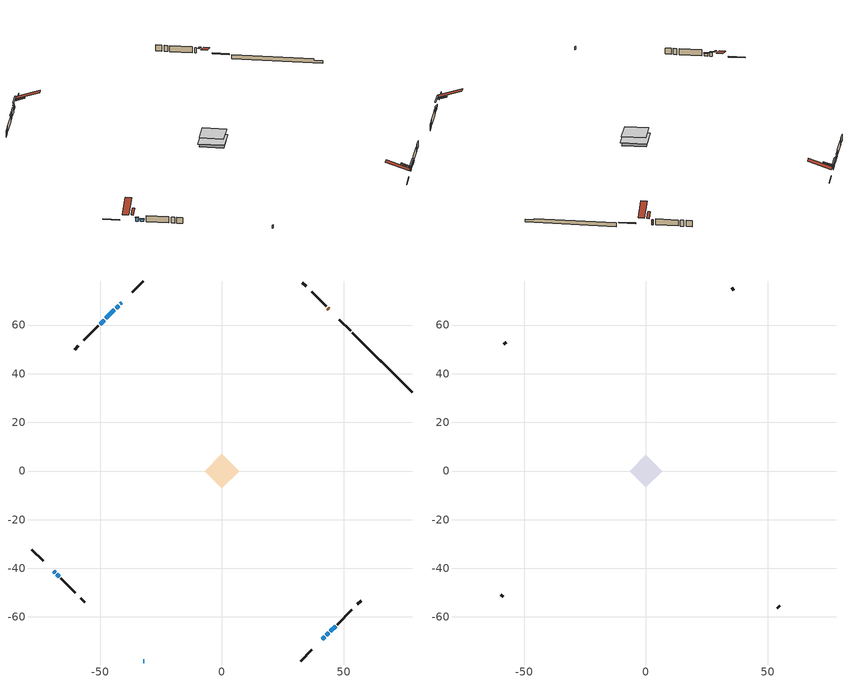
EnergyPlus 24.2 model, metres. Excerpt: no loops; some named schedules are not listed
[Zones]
conditioned space
 floor outside (Floor1 construction): -2.67,0 0,2.67 2.67,0 0,-2.67 z0.64
 floor outside (Floor2 construction): -1.73,0 0,1.73 1.73,0 0,-1.73 z0.64
 floor adiabatic (AdiabaticFloorConstruction): -7.12,0 0,7.12 7.12,0 0,-7.12 z0.64
 floor foundation (Slab1 construction): -6.14,0.54 -0.54,6.14 6.14,-0.54 0.54,-6.14 z-0.98
 wall outside (RimJoist1 construction): 32.36,-78.13 36.97,-73.52 / -78.13,-32.36 -73.52,-36.97 / -32.36,78.13 -36.97,73.52 / 52.9,57.59 48.3,62.2 z0.64:0.94
 wall outside (AdiabaticWallConstruction 1): 43.96,66.53 43.5,66.99 z0.64:2.67
 wall outside (AdiabaticWallConstruction): -32.36,-78.13 -31.9,-78.13 z0.64:1.86; -69.19,-41.3 -68.61,-41.88 z0.64:2.09; -67.96,-42.54 -67.02,-43.47 z0.64:1.56; -41.3,69.19 -41.81,68.68 z0.64:1.46; 41.3,-69.19 42.31,-68.18 / 44.55,-65.94 46.71,-63.78 z0.64:1.45; -42.46,68.03 -43.58,66.91 z0.64:2.67; -44.23,66.26 -47.76,62.74 z0.64:2.14; -48.41,62.08 -50.14,60.35 z0.64:2.75; 42.96,-67.53 43.9,-66.59 z0.64:1.66
 wall outside (Wall1 construction): 47.36,-63.13 53.38,-57.11 / -66.37,-44.13 -60.35,-50.15 / -50.79,59.7 -56.81,53.68 / 42.84,67.65 36.82,73.67 z0.64:3.08
 wall outside (Wall3 construction): 55.65,-54.84 57.19,-53.3 / -58.08,-52.42 -56.54,-53.95 / -59.08,51.41 -60.62,49.87 / 34.56,75.94 33.02,77.47 z0.64:3.08
 wall foundation (FoundationWall1 construction): 53.56,56.93,-0.98 53.56,56.93,0.64 75.67,34.82,0.64 75.67,34.82,0.14 78.13,32.36,0.14 78.13,32.36,-0.98
 window (WindowConstruction 7): -32.36,-78.13 -31.91,-78.13 z0.64:1.86
 window (WindowConstruction 5): -69.19,-41.3 -68.61,-41.88 z0.64:2.09
 window (WindowConstruction 6): -67.96,-42.54 -67.02,-43.47 z0.64:1.55
 window (WindowConstruction 8): -41.3,69.19 -41.81,68.69 z0.64:1.45
 window (WindowConstruction 9): 41.3,-69.19 42.31,-68.18 z0.64:1.45
 window (WindowConstruction): -42.46,68.03 -43.58,66.91 z0.64:2.67
 window (WindowConstruction 1): -44.23,66.26 -47.76,62.74 z0.64:2.14
 window (WindowConstruction 2): -48.41,62.08 -50.14,60.35 z0.64:2.75
 window (WindowConstruction 3): 42.96,-67.53 43.9,-66.59 z0.64:1.66
 window (WindowConstruction 4): 44.56,-65.94 46.71,-63.78 z0.64:1.45
 door (Door): 43.96,66.53 43.5,66.99 z0.64:2.67
 ceiling adiabatic (AdiabaticFloorConstruction): 0,-7.12 7.12,0 0,7.12 -7.12,0 z0.64
 roof outside (Roof2 construction): 40.65,-69.84,3.08 38.11,-67.31,4.27 37.44,-67.98,4.27 39.98,-70.51,3.08; -69.84,-40.65,3.08 -67.31,-38.11,4.27 -67.98,-37.44,4.27 -70.51,-39.98,3.08; -40.65,69.84,3.08 -38.11,67.31,4.27 -37.44,67.98,4.27 -39.98,70.51,3.08; 44.62,65.87,3.08 42.08,63.34,4.27 42.75,62.67,4.27 45.29,65.2,3.08
attic - vented
 floor to conditioned space (Floor3 construction Reversed): -6.6,0 0,6.6 6.6,0 0,-6.6 z3.08
 wall outside (Wall2 construction): 54.04,-56.45 55,-55.49 / -59.69,-50.8 -58.73,-51.76 / -57.47,53.02 -58.43,52.07 / 36.17,74.32 35.21,75.28 z0.64:3.08
 roof outside (Roof1 construction): 39.32,-71.17,3.08 32.89,-64.74,6.11 31.2,-66.43,6.11 37.63,-72.86,3.08; -71.17,-39.32,3.08 -64.74,-32.89,6.11 -66.43,-31.2,6.11 -72.86,-37.63,3.08; -39.32,71.17,3.08 -32.89,64.74,6.11 -31.2,66.43,6.11 -37.63,72.86,3.08; 45.94,64.55,3.08 39.51,58.12,6.11 41.21,56.42,6.11 47.64,62.85,3.08
shading: -68.47,-42.02 -69.33,-41.16 -69.62,-41.45 -68.76,-42.31 z2.29; -66.88,-43.61 -68.1,-42.39 -68.39,-42.68 -67.17,-43.9 z1.76; -43.67,66.82 -39.44,71.05 -39.73,71.35 -43.96,67.11 z4.09; 44.17,-66.32 39.44,-71.05 39.73,-71.35 44.47,-66.61 z4.09; -43.72,66.77 -42.32,68.17 -42.61,68.46 -44.01,67.06 z2.87; -47.9,62.59 -44.09,66.4 -44.38,66.69 -48.19,62.88 z2.34; -50.28,60.21 -48.27,62.22 -48.56,62.51 -50.57,60.5 z2.95; 44.04,-66.45 42.82,-67.67 43.11,-67.96 44.33,-66.74 z1.86; 46.85,-63.64 44.41,-66.08 44.7,-66.37 47.14,-63.93 z1.66
[Building]
Building 1: Terrain=Suburbs
[Site:Location]
Saint John AP_NB: Latitude {deg}=45.32; Longitude {deg}=-65.89; Time Zone {hr}=-4; Elevation {m}=109; Keep Site Location Information=Yes
[Site:GroundTemperature:Shallow]
1.82357, -0.0370019, -0.186003, 0.696932, 4.24142, 7.7694, 10.828, 12.7655, 12.9301, 11.3543, 8.37368, 4.95392
[Site:WaterMainsTemperature]
Calculation Method=Schedule; Temperature Schedule=mains temperature schedule
[Material] Roughness=Rough; Thermal Absorptance=0.9
Name | Thickness {m} | Conductivity {W/m-K} | Density {kg/m3} | Specific Heat {J/kg-K} | Solar Absorptance | Visible Absorptance
asphalt or fiberglass shingles | 0.00635 | 0.162714 | 1121.4 | 1465.45 | 0.4 | 0.4
ceiling loosefill ins | 0.169333 | 0.0480833 | 16.02 | 1046.75 | 0.7 | 0.7
ceiling stud and cavity | 0.1397 | 0.140668 | 65.682 | 1177.47 | 0.7 | 0.7
concrete 4.0 in. | 0.1016 | 1.803125 | 2242.8 | 837.4 | 0.7 | 0.7
concrete 8.0 in. | 0.2032 | 1.803125 | 2242.8 | 837.4 | 0.7 | 0.7
door material | 0.04445 | 0.053851 | 512.64 | 1214.23 | 0.7 | 0.7
floor covering | 0.0127 | 9.015625 | 54.468 | 1339.84 | 0.6 | 0.6
floor covering 1 | 0.0127 | 0.0433444 | 54.468 | 1339.84 | 0.6 | 0.6
floor rigid ins; wall rigid ins 1 | 0.512978 | 0.029427 | 32.04 | 1214.23 | 0.7 | 0.7
floor stud and cavity | 0.0889 | 0.256934 | 50.32683 | 1063.81 | 0.7 | 0.7
floor stud and cavity 1 | 0.0889 | 0.260917 | 50.32683 | 1063.81 | 0.7 | 0.7
floor stud and cavity 2 | 0.1397 | 1.75129 | 37.0049 | 1207.88 | 0.7 | 0.7
furniture material conditioned space 1 | 0.1524 | 0.115458 | 640.8 | 1214.23 | 0.6 | 0.6
gypsum board | 0.0127 | 0.160291 | 801 | 837.4 | 0.6 | 0.6
gypsum board 1 | 0.00254 | 0.160291 | 801 | 837.4 | 0.6 | 0.6
gypsum board 2 | 0.0127 | 0.160291 | 801 | 837.4 | 0.7 | 0.7
osb sheathing 0.5 in. | 0.0127 | 0.115458 | 512.64 | 1214.23 | 0.7 | 0.7
osb sheathing 0.75 in. | 0.01905 | 0.115458 | 512.64 | 1214.23 | 0.7 | 0.7
rim joist stud and cavity | 0.0508 | 0.337605 | 50.32683 | 1063.81 | 0.6 | 0.6
roof rigid ins; wall rigid ins | 0.051816 | 0.029427 | 32.04 | 1214.23 | 0.7 | 0.7
roof stud and cavity | 0.2032 | 0.186797 | 78.34581 | 1123.46 | 0.7 | 0.7
wall stud and cavity | 0.1397 | 0.215597 | 139.0536 | 1170.24 | 0.7 | 0.7
wall stud and cavity 1 | 0.0889 | 6.1454 | 50.32683 | 1063.81 | 0.6 | 0.6
wall stud and cavity 2 | 0.0889 | 0.49837 | 6.31874 | 1174.65 | 0.7 | 0.7
wall stud and cavity 3 | 0.0889 | 0.380278 | 52.3479 | 1209.89 | 0.7 | 0.7
wall stud and cavity 4 | 0.0889 | 0.391764 | 83.0341 | 1211.67 | 0.7 | 0.7
wood siding | 0.0254 | 0.102417 | 544.68 | 1172.36 | 0.4 | 0.4
wood siding 1 | 0.00254 | 0.102417 | 544.68 | 1172.36 | 0.4 | 0.4
wood siding 2; wood siding 3; wood siding 4 | 0.0254 | 0.102417 | 544.68 | 1172.36 | 0.7 | 0.7
[WindowMaterial:SimpleGlazingSystem]
Name | U-Factor {W/m2-K} | Solar Heat Gain Coefficient
WindowMaterial | 2.21499 | 0.59
WindowMaterial 1 | 2.1883 | 0.59
WindowMaterial 2 | 2.95313 | 0.62
WindowMaterial 3 | 2.37227 | 0.52
WindowMaterial 4 | 2.48242 | 0.48
WindowMaterial 5 | 2.39441 | 0.51
WindowMaterial 6 | 2.39101 | 0.51
WindowMaterial 7 | 2.31322 | 0.57
WindowMaterial 8 | 3.04511 | 0.46
[Construction]
AdiabaticFloorConstruction: floor stud and cavity 2, floor rigid ins, osb sheathing 0.75 in., floor covering 1
AdiabaticWallConstruction: wood siding 3, wall rigid ins 1, wall stud and cavity 3, gypsum board
AdiabaticWallConstruction 1: wood siding 4, wall rigid ins 1, wall stud and cavity 3, gypsum board
Door: door material
Floor1 construction: floor stud and cavity, floor covering
Floor2 construction: floor stud and cavity 1, floor covering
Floor3 construction Reversed: gypsum board, ceiling stud and cavity, ceiling loosefill ins
FoundationWall1 construction: concrete 8.0 in., gypsum board 2
furniture construction conditioned space 1: furniture material conditioned space 1
PartitionWallConstruction: gypsum board, wall stud and cavity 4, gypsum board
RimJoist1 construction: wood siding 2, rim joist stud and cavity
Roof1 construction: asphalt or fiberglass shingles
Roof2 construction: asphalt or fiberglass shingles, roof rigid ins, osb sheathing 0.75 in., roof stud and cavity, gypsum board
Slab1 construction: concrete 4.0 in.
Wall1 construction: wood siding, wall rigid ins, osb sheathing 0.5 in., wall stud and cavity, gypsum board
Wall2 construction: wood siding 1, wall stud and cavity 1
Wall3 construction: wood siding 1, wall stud and cavity 2, gypsum board 1
WindowConstruction: WindowMaterial
WindowConstruction 1: WindowMaterial 1
WindowConstruction 2: WindowMaterial 2
WindowConstruction 3: WindowMaterial 3
WindowConstruction 4: WindowMaterial 4
WindowConstruction 5: WindowMaterial 5
WindowConstruction 6: WindowMaterial 6
WindowConstruction 7: WindowMaterial 7
WindowConstruction 8; WindowConstruction 9: WindowMaterial 8
[Zone] Multiplier=1; Part of Total Floor Area=Yes
Name | Volume {m3}
attic - vented | 42.9017
conditioned space | 385.6
[Space]
Name | Zone | Volume {m3}
attic - vented 1 | attic - vented | 42.9017
conditioned space 1 | conditioned space | 385.6
[ZoneInfiltration:EffectiveLeakageArea]
infil attic - vented 1: Zone or Space=attic - vented 1; Schedule=Always On Discrete; Effective Air Leakage Area {cm2}=3076.94; Stack Coefficient=0.000380362; Wind Coefficient=1.31771e-05
[ZoneMixing]
whole house fan mix: Zone or Space=attic - vented; Schedule=Always On Continuous; Design Flow Rate Calculation Method=Flow/Zone; Design Flow Rate {m3/s}=0; Source Zone or Space=conditioned space
[SurfaceProperty:ExposedFoundationPerimeter]
Slab1: Exposed Perimeter Calculation Method=TotalExposedPerimeter; Total Exposed Perimeter {m}=34.747
[InternalMass] Zone or ZoneList=conditioned space; Space or SpaceList=conditioned space 1
Name | Construction | Surface Area {m2}
furniture mass conditioned space 1 | furniture construction conditioned space 1 | 78.6682
partition wall mass | PartitionWallConstruction | 196.671
[Lights]
interior lighting: Zone or ZoneList or Space or SpaceList=conditioned space 1; Schedule=interior lighting schedule; Design Level Calculation Method=LightingLevel; Lighting Level {W}=343.2; Return Air Fraction=0; Fraction Radiant=0.6; Fraction Visible=0.2; Fraction Replaceable=1
[People]
occupants: Zone or ZoneList or Space or SpaceList=conditioned space 1; Number of People Schedule=occupants schedule; Number of People Calculation Method=People; Number of People=3; Fraction Radiant=0.314171; Sensible Heat Fraction=0.56303; Activity Level Schedule=occupants activity schedule; Carbon Dioxide Generation Rate {m3/s-W}=0; Enable ASHRAE 55 Comfort Warnings=No; Mean Radiant Temperature Calculation Type=EnclosureAveraged
[ElectricEquipment] Zone or ZoneList or Space or SpaceList=conditioned space 1; Design Level Calculation Method=EquipmentLevel
Name | Schedule | Design Level {W} | Fraction Latent | Fraction Radiant | Fraction Lost
clothes dryer | clothes dryer schedule | 140.772 | 0.015 | 0.081 | 0.85
clothes washer | clothes washer schedule | 32.1985 | 0.03 | 0.162 | 0.7
cooking range | cooking range schedule | 215.147 | 0.08 | 0.432 | 0.2
dishwasher | dishwasher schedule | 66.8632 | 0.3 | 0.18 | 0.4
fridge | fridge schedule | 72.9452 | 0 | 0.6 | 0
mech vent bath fan 0 | mech vent bath fan 0 schedule | 50.2 | 0 | 0 | 1
mech vent house fan | mech vent house fan schedule | 0 | 0 | 0 | 1
mech vent house fan cfis | mech vent house fan cfis schedule | 0 | 0 | 0 | 0
mech vent range fan 0 | mech vent range fan 0 schedule | 57 | 0 | 0 | 1
misc plug loads | misc plug loads schedule | 494.7 | 0.045 | 0.513 | 0.1
whole house fan | Always On Discrete | 0 | 0 | 0 | 1
[OtherEquipment] Zone or ZoneList or Space or SpaceList=conditioned space 1; Design Level Calculation Method=EquipmentLevel
Name | Fuel Type | Schedule | Design Level {W} | Fraction Latent | Fraction Radiant | Fraction Lost
clothes dryer 1 | Electricity | clothes dryer schedule | 0 | 0.015 | 0.081 | 0.85
cooking range 1 | Electricity | cooking range schedule | 0 | 0.08 | 0.432 | 0.2
general water use latent | None | general water use schedule | 62.594 | 1 | 0 | 0
general water use sensible | None | general water use schedule | -61.6891 | 0 | 0.6 | 0
mech vent house fan latent load | None | Always On Discrete | 0 | 1 | 0 | 0
mech vent house fan sensible load | None | Always On Discrete | 0 | 0 | 0 | 0
water heater energy adjustment1 | Electricity | Always On Discrete | 0.01 | 0 | 0 | 1
[ZoneInfiltration:DesignFlowRate] Zone or ZoneList or Space or SpaceList=conditioned space 1; Schedule=Always On Discrete; Design Flow Rate Calculation Method=Flow/Zone; Design Flow Rate {m3/s}=0
infil flow; natural vent flow; whole house fan flow
[ZoneControl:Thermostat]
conditioned space Thermostat: Zone or ZoneList=conditioned space; Control Type Schedule=conditioned space Thermostat Schedule; Control 1=conditioned space temperature setpoint; Temperature Difference Between Cutout And Setpoint {deltaC}=0
[ThermostatSetpoint:DualSetpoint]
conditioned space temperature setpoint: Heating Setpoint Temperature Schedule=heating setpoint; Cooling Setpoint Temperature Schedule=cooling setpoint
[Zone equipment]
conditioned space: electric baseboard
[Foundation:Kiva]
Foundation Kiva 1: Initial Indoor Air Temperature {C}=18; Wall Height Above Grade {m}=0.640019; Wall Depth Below Slab {m}=0.2032
[Foundation:Kiva:Settings]
Soil Conductivity {W/m-K}=0.849921; Soil Density {kg/m3}=1842.3; Soil Specific Heat {J/kg-K}=418.7; Ground Solar Absorptivity=0.9; Ground Thermal Absorptivity=0.9; Ground Surface Roughness {m}=0.03; Far-Field Width {m}=40; Deep-Ground Boundary Condition=ZeroFlux; Deep-Ground Depth {m}=40; Minimum Cell Dimension {m}=0.2; Maximum Cell Growth Coefficient=3; Simulation Timestep=Timestep
[Exterior:Lights]
exterior lighting: Schedule=exterior lighting schedule; Design Level {W}=75.6
[EnergyManagementSystem:Sensor] Output:Variable or Output:Meter Index Key=conditioned space
Name | Output:Variable or Output:Meter
conditioned_space_clg_unmet_s | Zone Cooling Setpoint Not Met Time
conditioned_space_htg_unmet_s | Zone Heating Setpoint Not Met Time
fridge_tin_s; tin_s; tin_s_1 | Zone Mean Air Temperature
tout_s | Zone Outdoor Air Drybulb Temperature
win_s | Zone Air Humidity Ratio
[Schedule:Constant]
Name | Hourly Value
Always On Continuous; mech vent house fan schedule; mech vent house fan cfis schedule; Always On Discrete | 1
occupants activity schedule | 117.228
fridge schedule | 0
[Schedule:Week:Daily]
interior lighting schedule Week Rule - Jan1-Jan27: interior lighting schedule day, interior lighting schedule day, interior lighting schedule day, interior lighting schedule day, interior lighting schedule day, interior lighting schedule day, interior lighting schedule day, interior lighting schedule default day, interior lighting schedule default day, interior lighting schedule default day, interior lighting schedule default day, interior lighting schedule default day
interior lighting schedule Week Rule - Jan28-Feb3: interior lighting schedule day, interior lighting schedule day, interior lighting schedule day, interior lighting schedule day, interior lighting schedule day 1, interior lighting schedule day 1, interior lighting schedule day 1, interior lighting schedule default day, interior lighting schedule default day, interior lighting schedule default day, interior lighting schedule default day, interior lighting schedule default day
interior lighting schedule Week Rule - Feb4-Feb24: interior lighting schedule day 1, interior lighting schedule day 1, interior lighting schedule day 1, interior lighting schedule day 1, interior lighting schedule day 1, interior lighting schedule day 1, interior lighting schedule day 1, interior lighting schedule default day, interior lighting schedule default day, interior lighting schedule default day, interior lighting schedule default day, interior lighting schedule default day
interior lighting schedule Week Rule - Feb25-Mar3: interior lighting schedule day 1, interior lighting schedule day 1, interior lighting schedule day 1, interior lighting schedule day 1, interior lighting schedule day 2, interior lighting schedule day 2, interior lighting schedule day 2, interior lighting schedule default day, interior lighting schedule default day, interior lighting schedule default day, interior lighting schedule default day, interior lighting schedule default day
interior lighting schedule Week Rule - Mar4-Mar31: interior lighting schedule day 2, interior lighting schedule day 2, interior lighting schedule day 2, interior lighting schedule day 2, interior lighting schedule day 2, interior lighting schedule day 2, interior lighting schedule day 2, interior lighting schedule default day, interior lighting schedule default day, interior lighting schedule default day, interior lighting schedule default day, interior lighting schedule default day
interior lighting schedule Week Rule - Apr1-Apr28: interior lighting schedule day 3, interior lighting schedule day 3, interior lighting schedule day 3, interior lighting schedule day 3, interior lighting schedule day 3, interior lighting schedule day 3, interior lighting schedule day 3, interior lighting schedule default day, interior lighting schedule default day, interior lighting schedule default day, interior lighting schedule default day, interior lighting schedule default day
interior lighting schedule Week Rule - Apr29-May5: interior lighting schedule day 3, interior lighting schedule day 3, interior lighting schedule day 4, interior lighting schedule day 4, interior lighting schedule day 4, interior lighting schedule day 4, interior lighting schedule day 4, interior lighting schedule default day, interior lighting schedule default day, interior lighting schedule default day, interior lighting schedule default day, interior lighting schedule default day
interior lighting schedule Week Rule - May6-May26: interior lighting schedule day 4, interior lighting schedule day 4, interior lighting schedule day 4, interior lighting schedule day 4, interior lighting schedule day 4, interior lighting schedule day 4, interior lighting schedule day 4, interior lighting schedule default day, interior lighting schedule default day, interior lighting schedule default day, interior lighting schedule default day, interior lighting schedule default day
interior lighting schedule Week Rule - May27-Jun2: interior lighting schedule day 4, interior lighting schedule day 4, interior lighting schedule day 4, interior lighting schedule day 4, interior lighting schedule day 4, interior lighting schedule day 5, interior lighting schedule day 5, interior lighting schedule default day, interior lighting schedule default day, interior lighting schedule default day, interior lighting schedule default day, interior lighting schedule default day
interior lighting schedule Week Rule - Jun3-Jun30: interior lighting schedule day 5, interior lighting schedule day 5, interior lighting schedule day 5, interior lighting schedule day 5, interior lighting schedule day 5, interior lighting schedule day 5, interior lighting schedule day 5, interior lighting schedule default day, interior lighting schedule default day, interior lighting schedule default day, interior lighting schedule default day, interior lighting schedule default day
interior lighting schedule Week Rule - Jul1-Jul28: interior lighting schedule day 6, interior lighting schedule day 6, interior lighting schedule day 6, interior lighting schedule day 6, interior lighting schedule day 6, interior lighting schedule day 6, interior lighting schedule day 6, interior lighting schedule default day, interior lighting schedule default day, interior lighting schedule default day, interior lighting schedule default day, interior lighting schedule default day
interior lighting schedule Week Rule - Jul29-Aug4: interior lighting schedule day 6, interior lighting schedule day 6, interior lighting schedule day 6, interior lighting schedule day 7, interior lighting schedule day 7, interior lighting schedule day 7, interior lighting schedule day 7, interior lighting schedule default day, interior lighting schedule default day, interior lighting schedule default day, interior lighting schedule default day, interior lighting schedule default day
interior lighting schedule Week Rule - Aug5-Aug25: interior lighting schedule day 7, interior lighting schedule day 7, interior lighting schedule day 7, interior lighting schedule day 7, interior lighting schedule day 7, interior lighting schedule day 7, interior lighting schedule day 7, interior lighting schedule default day, interior lighting schedule default day, interior lighting schedule default day, interior lighting schedule default day, interior lighting schedule default day
interior lighting schedule Week Rule - Aug26-Sep1: interior lighting schedule day 7, interior lighting schedule day 7, interior lighting schedule day 7, interior lighting schedule day 7, interior lighting schedule day 7, interior lighting schedule day 7, interior lighting schedule day 8, interior lighting schedule default day, interior lighting schedule default day, interior lighting schedule default day, interior lighting schedule default day, interior lighting schedule default day
interior lighting schedule Week Rule - Sep2-Sep29: interior lighting schedule day 8, interior lighting schedule day 8, interior lighting schedule day 8, interior lighting schedule day 8, interior lighting schedule day 8, interior lighting schedule day 8, interior lighting schedule day 8, interior lighting schedule default day, interior lighting schedule default day, interior lighting schedule default day, interior lighting schedule default day, interior lighting schedule default day
interior lighting schedule Week Rule - Sep30-Oct6: interior lighting schedule day 8, interior lighting schedule day 9, interior lighting schedule day 9, interior lighting schedule day 9, interior lighting schedule day 9, interior lighting schedule day 9, interior lighting schedule day 9, interior lighting schedule default day, interior lighting schedule default day, interior lighting schedule default day, interior lighting schedule default day, interior lighting schedule default day
interior lighting schedule Week Rule - Oct7-Oct27: interior lighting schedule day 9, interior lighting schedule day 9, interior lighting schedule day 9, interior lighting schedule day 9, interior lighting schedule day 9, interior lighting schedule day 9, interior lighting schedule day 9, interior lighting schedule default day, interior lighting schedule default day, interior lighting schedule default day, interior lighting schedule default day, interior lighting schedule default day
interior lighting schedule Week Rule - Oct28-Nov3: interior lighting schedule day 9, interior lighting schedule day 9, interior lighting schedule day 9, interior lighting schedule day 9, interior lighting schedule day 10, interior lighting schedule day 10, interior lighting schedule day 10, interior lighting schedule default day, interior lighting schedule default day, interior lighting schedule default day, interior lighting schedule default day, interior lighting schedule default day
interior lighting schedule Week Rule - Nov4-Nov24: interior lighting schedule day 10, interior lighting schedule day 10, interior lighting schedule day 10, interior lighting schedule day 10, interior lighting schedule day 10, interior lighting schedule day 10, interior lighting schedule day 10, interior lighting schedule default day, interior lighting schedule default day, interior lighting schedule default day, interior lighting schedule default day, interior lighting schedule default day
interior lighting schedule Week Rule - Nov25-Dec1: interior lighting schedule day 10, interior lighting schedule day 10, interior lighting schedule day 10, interior lighting schedule day 10, interior lighting schedule day 10, interior lighting schedule day 10, interior lighting schedule day 11, interior lighting schedule default day, interior lighting schedule default day, interior lighting schedule default day, interior lighting schedule default day, interior lighting schedule default day
interior lighting schedule Week Rule - Dec2-Dec31: interior lighting schedule day 11, interior lighting schedule day 11, interior lighting schedule day 11, interior lighting schedule day 11, interior lighting schedule day 11, interior lighting schedule day 11, interior lighting schedule day 11, interior lighting schedule default day, interior lighting schedule default day, interior lighting schedule default day, interior lighting schedule default day, interior lighting schedule default day
occupants schedule Week Rule - Jan1-Dec31: occupants schedule day, occupants schedule day, occupants schedule day, occupants schedule day, occupants schedule day, occupants schedule day, occupants schedule day, occupants schedule default day, occupants schedule default day, occupants schedule default day, occupants schedule default day, occupants schedule default day
clothes dryer schedule Week Rule - Jan1-Dec31: clothes dryer schedule day, clothes dryer schedule day, clothes dryer schedule day, clothes dryer schedule day, clothes dryer schedule day, clothes dryer schedule day, clothes dryer schedule day, clothes dryer schedule default day, clothes dryer schedule default day, clothes dryer schedule default day, clothes dryer schedule default day, clothes dryer schedule default day
clothes washer schedule Week Rule - Jan1-Dec31: clothes washer schedule day, clothes washer schedule day, clothes washer schedule day, clothes washer schedule day, clothes washer schedule day, clothes washer schedule day, clothes washer schedule day, clothes washer schedule default day, clothes washer schedule default day, clothes washer schedule default day, clothes washer schedule default day, clothes washer schedule default day
cooking range schedule Week Rule - Jan1-Dec31: cooking range schedule day, cooking range schedule day, cooking range schedule day, cooking range schedule day, cooking range schedule day, cooking range schedule day, cooking range schedule day, cooking range schedule default day, cooking range schedule default day, cooking range schedule default day, cooking range schedule default day, cooking range schedule default day
dishwasher schedule Week Rule - Jan1-Dec31: dishwasher schedule day, dishwasher schedule day, dishwasher schedule day, dishwasher schedule day, dishwasher schedule day, dishwasher schedule day, dishwasher schedule day, dishwasher schedule default day, dishwasher schedule default day, dishwasher schedule default day, dishwasher schedule default day, dishwasher schedule default day
mech vent bath fan 0 schedule Week Rule - Jan1-Dec31: mech vent bath fan 0 schedule day, mech vent bath fan 0 schedule day, mech vent bath fan 0 schedule day, mech vent bath fan 0 schedule day, mech vent bath fan 0 schedule day, mech vent bath fan 0 schedule day, mech vent bath fan 0 schedule day, mech vent bath fan 0 schedule default day, mech vent bath fan 0 schedule default day, mech vent bath fan 0 schedule default day, mech vent bath fan 0 schedule default day, mech vent bath fan 0 schedule default day
mech vent range fan 0 schedule Week Rule - Jan1-Dec31: mech vent range fan 0 schedule day, mech vent range fan 0 schedule day, mech vent range fan 0 schedule day, mech vent range fan 0 schedule day, mech vent range fan 0 schedule day, mech vent range fan 0 schedule day, mech vent range fan 0 schedule day, mech vent range fan 0 schedule default day, mech vent range fan 0 schedule default day, mech vent range fan 0 schedule default day, mech vent range fan 0 schedule default day, mech vent range fan 0 schedule default day
misc plug loads schedule Week Rule - Jan1-Dec31: misc plug loads schedule day, misc plug loads schedule day, misc plug loads schedule day, misc plug loads schedule day, misc plug loads schedule day, misc plug loads schedule day, misc plug loads schedule day, misc plug loads schedule default day, misc plug loads schedule default day, misc plug loads schedule default day, misc plug loads schedule default day, misc plug loads schedule default day
general water use schedule Week Rule - Jan1-Dec31: general water use schedule day, general water use schedule day, general water use schedule day, general water use schedule day, general water use schedule day, general water use schedule day, general water use schedule day, general water use schedule default day, general water use schedule default day, general water use schedule default day, general water use schedule default day, general water use schedule default day
exterior lighting schedule Week Rule - Jan1-Jan27: exterior lighting schedule day, exterior lighting schedule day, exterior lighting schedule day, exterior lighting schedule day, exterior lighting schedule day, exterior lighting schedule day, exterior lighting schedule day, exterior lighting schedule default day, exterior lighting schedule default day, exterior lighting schedule default day, exterior lighting schedule default day, exterior lighting schedule default day
exterior lighting schedule Week Rule - Jan28-Feb3: exterior lighting schedule day, exterior lighting schedule day, exterior lighting schedule day, exterior lighting schedule day, exterior lighting schedule day 1, exterior lighting schedule day 1, exterior lighting schedule day 1, exterior lighting schedule default day, exterior lighting schedule default day, exterior lighting schedule default day, exterior lighting schedule default day, exterior lighting schedule default day
exterior lighting schedule Week Rule - Feb4-Feb24: exterior lighting schedule day 1, exterior lighting schedule day 1, exterior lighting schedule day 1, exterior lighting schedule day 1, exterior lighting schedule day 1, exterior lighting schedule day 1, exterior lighting schedule day 1, exterior lighting schedule default day, exterior lighting schedule default day, exterior lighting schedule default day, exterior lighting schedule default day, exterior lighting schedule default day
exterior lighting schedule Week Rule - Feb25-Mar3: exterior lighting schedule day 1, exterior lighting schedule day 1, exterior lighting schedule day 1, exterior lighting schedule day 1, exterior lighting schedule day 2, exterior lighting schedule day 2, exterior lighting schedule day 2, exterior lighting schedule default day, exterior lighting schedule default day, exterior lighting schedule default day, exterior lighting schedule default day, exterior lighting schedule default day
exterior lighting schedule Week Rule - Mar4-Mar31: exterior lighting schedule day 2, exterior lighting schedule day 2, exterior lighting schedule day 2, exterior lighting schedule day 2, exterior lighting schedule day 2, exterior lighting schedule day 2, exterior lighting schedule day 2, exterior lighting schedule default day, exterior lighting schedule default day, exterior lighting schedule default day, exterior lighting schedule default day, exterior lighting schedule default day
exterior lighting schedule Week Rule - Apr1-Apr28: exterior lighting schedule day 3, exterior lighting schedule day 3, exterior lighting schedule day 3, exterior lighting schedule day 3, exterior lighting schedule day 3, exterior lighting schedule day 3, exterior lighting schedule day 3, exterior lighting schedule default day, exterior lighting schedule default day, exterior lighting schedule default day, exterior lighting schedule default day, exterior lighting schedule default day
exterior lighting schedule Week Rule - Apr29-May5: exterior lighting schedule day 3, exterior lighting schedule day 3, exterior lighting schedule day 4, exterior lighting schedule day 4, exterior lighting schedule day 4, exterior lighting schedule day 4, exterior lighting schedule day 4, exterior lighting schedule default day, exterior lighting schedule default day, exterior lighting schedule default day, exterior lighting schedule default day, exterior lighting schedule default day
exterior lighting schedule Week Rule - May6-May26: exterior lighting schedule day 4, exterior lighting schedule day 4, exterior lighting schedule day 4, exterior lighting schedule day 4, exterior lighting schedule day 4, exterior lighting schedule day 4, exterior lighting schedule day 4, exterior lighting schedule default day, exterior lighting schedule default day, exterior lighting schedule default day, exterior lighting schedule default day, exterior lighting schedule default day
exterior lighting schedule Week Rule - May27-Jun2: exterior lighting schedule day 4, exterior lighting schedule day 4, exterior lighting schedule day 4, exterior lighting schedule day 4, exterior lighting schedule day 4, exterior lighting schedule day 5, exterior lighting schedule day 5, exterior lighting schedule default day, exterior lighting schedule default day, exterior lighting schedule default day, exterior lighting schedule default day, exterior lighting schedule default day
exterior lighting schedule Week Rule - Jun3-Jun30: exterior lighting schedule day 5, exterior lighting schedule day 5, exterior lighting schedule day 5, exterior lighting schedule day 5, exterior lighting schedule day 5, exterior lighting schedule day 5, exterior lighting schedule day 5, exterior lighting schedule default day, exterior lighting schedule default day, exterior lighting schedule default day, exterior lighting schedule default day, exterior lighting schedule default day
exterior lighting schedule Week Rule - Jul1-Jul28: exterior lighting schedule day 6, exterior lighting schedule day 6, exterior lighting schedule day 6, exterior lighting schedule day 6, exterior lighting schedule day 6, exterior lighting schedule day 6, exterior lighting schedule day 6, exterior lighting schedule default day, exterior lighting schedule default day, exterior lighting schedule default day, exterior lighting schedule default day, exterior lighting schedule default day
exterior lighting schedule Week Rule - Jul29-Aug4: exterior lighting schedule day 6, exterior lighting schedule day 6, exterior lighting schedule day 6, exterior lighting schedule day 7, exterior lighting schedule day 7, exterior lighting schedule day 7, exterior lighting schedule day 7, exterior lighting schedule default day, exterior lighting schedule default day, exterior lighting schedule default day, exterior lighting schedule default day, exterior lighting schedule default day
exterior lighting schedule Week Rule - Aug5-Aug25: exterior lighting schedule day 7, exterior lighting schedule day 7, exterior lighting schedule day 7, exterior lighting schedule day 7, exterior lighting schedule day 7, exterior lighting schedule day 7, exterior lighting schedule day 7, exterior lighting schedule default day, exterior lighting schedule default day, exterior lighting schedule default day, exterior lighting schedule default day, exterior lighting schedule default day
exterior lighting schedule Week Rule - Aug26-Sep1: exterior lighting schedule day 7, exterior lighting schedule day 7, exterior lighting schedule day 7, exterior lighting schedule day 7, exterior lighting schedule day 7, exterior lighting schedule day 7, exterior lighting schedule day 8, exterior lighting schedule default day, exterior lighting schedule default day, exterior lighting schedule default day, exterior lighting schedule default day, exterior lighting schedule default day
[Schedule:Year]
interior lighting schedule: interior lighting schedule Week Rule - Jan1-Jan27, 1, 1, 1, 27, interior lighting schedule Week Rule - Jan28-Feb3, 1, 28, 2, 3, interior lighting schedule Week Rule - Feb4-Feb24, 2, 4, 2, 24, interior lighting schedule Week Rule - Feb25-Mar3, 2, 25, 3, 3, interior lighting schedule Week Rule - Mar4-Mar31, 3, 4, 3, 31, interior lighting schedule Week Rule - Apr1-Apr28, 4, 1, 4, 28, interior lighting schedule Week Rule - Apr29-May5, 4, 29, 5, 5, interior lighting schedule Week Rule - May6-May26, 5, 6, 5, 26, interior lighting schedule Week Rule - May27-Jun2, 5, 27, 6, 2, interior lighting schedule Week Rule - Jun3-Jun30, 6, 3, 6, 30, interior lighting schedule Week Rule - Jul1-Jul28, 7, 1, 7, 28, interior lighting schedule Week Rule - Jul29-Aug4, 7, 29, 8, 4, interior lighting schedule Week Rule - Aug5-Aug25, 8, 5, 8, 25, interior lighting schedule Week Rule - Aug26-Sep1, 8, 26, 9, 1, interior lighting schedule Week Rule - Sep2-Sep29, 9, 2, 9, 29, interior lighting schedule Week Rule - Sep30-Oct6, 9, 30, 10, 6, interior lighting schedule Week Rule - Oct7-Oct27, 10, 7, 10, 27, interior lighting schedule Week Rule - Oct28-Nov3, 10, 28, 11, 3, interior lighting schedule Week Rule - Nov4-Nov24, 11, 4, 11, 24, interior lighting schedule Week Rule - Nov25-Dec1, 11, 25, 12, 1, interior lighting schedule Week Rule - Dec2-Dec31, 12, 2, 12, 31
occupants schedule: occupants schedule Week Rule - Jan1-Dec31, 1, 1, 12, 31
clothes dryer schedule: clothes dryer schedule Week Rule - Jan1-Dec31, 1, 1, 12, 31
clothes washer schedule: clothes washer schedule Week Rule - Jan1-Dec31, 1, 1, 12, 31
cooking range schedule: cooking range schedule Week Rule - Jan1-Dec31, 1, 1, 12, 31
dishwasher schedule: dishwasher schedule Week Rule - Jan1-Dec31, 1, 1, 12, 31
mech vent bath fan 0 schedule: mech vent bath fan 0 schedule Week Rule - Jan1-Dec31, 1, 1, 12, 31
mech vent range fan 0 schedule: mech vent range fan 0 schedule Week Rule - Jan1-Dec31, 1, 1, 12, 31
misc plug loads schedule: misc plug loads schedule Week Rule - Jan1-Dec31, 1, 1, 12, 31
general water use schedule: general water use schedule Week Rule - Jan1-Dec31, 1, 1, 12, 31
exterior lighting schedule: exterior lighting schedule Week Rule - Jan1-Jan27, 1, 1, 1, 27, exterior lighting schedule Week Rule - Jan28-Feb3, 1, 28, 2, 3, exterior lighting schedule Week Rule - Feb4-Feb24, 2, 4, 2, 24, exterior lighting schedule Week Rule - Feb25-Mar3, 2, 25, 3, 3, exterior lighting schedule Week Rule - Mar4-Mar31, 3, 4, 3, 31, exterior lighting schedule Week Rule - Apr1-Apr28, 4, 1, 4, 28, exterior lighting schedule Week Rule - Apr29-May5, 4, 29, 5, 5, exterior lighting schedule Week Rule - May6-May26, 5, 6, 5, 26, exterior lighting schedule Week Rule - May27-Jun2, 5, 27, 6, 2, exterior lighting schedule Week Rule - Jun3-Jun30, 6, 3, 6, 30, exterior lighting schedule Week Rule - Jul1-Jul28, 7, 1, 7, 28, exterior lighting schedule Week Rule - Jul29-Aug4, 7, 29, 8, 4, exterior lighting schedule Week Rule - Aug5-Aug25, 8, 5, 8, 25, exterior lighting schedule Week Rule - Aug26-Sep1, 8, 26, 9, 1, exterior lighting schedule Week Rule - Sep2-Sep29, 9, 2, 9, 29, exterior lighting schedule Week Rule - Sep30-Oct6, 9, 30, 10, 6, exterior lighting schedule Week Rule - Oct7-Oct27, 10, 7, 10, 27, exterior lighting schedule Week Rule - Oct28-Nov3, 10, 28, 11, 3, exterior lighting schedule Week Rule - Nov4-Nov24, 11, 4, 11, 24, exterior lighting schedule Week Rule - Nov25-Dec1, 11, 25, 12, 1, exterior lighting schedule Week Rule - Dec2-Dec31, 12, 2, 12, 31
[Schedule:Compact]
conditioned space Thermostat Schedule: Through: 12/31, For: AllDays, Until: 24:00, 4
mains temperature schedule: Through: 01/01, For: AllDays, Until: 24:00, 6.42222, Through: 01/02, For: AllDays, Until: 24:00, 6.36056, Through: 01/03, For: AllDays, Until: 24:00, 6.3, Through: 01/04, For: AllDays, Until: 24:00, 6.24056, Through: 01/05, For: AllDays, Until: 24:00, 6.18167, Through: 01/06, For: AllDays, Until: 24:00, 6.12389, Through: 01/07, For: AllDays, Until: 24:00, 6.06722, Through: 01/08, For: AllDays, Until: 24:00, 6.01167, Through: 01/09, For: AllDays, Until: 24:00, 5.95722, Through: 01/10, For: AllDays, Until: 24:00, 5.90389, Through: 01/11, For: AllDays, Until: 24:00, 5.85111, Through: 01/12, For: AllDays, Until: 24:00, 5.8, Through: 01/13, For: AllDays, Until: 24:00, 5.74944, Through: 01/14, For: AllDays, Until: 24:00, 5.70056, Through: 01/15, For: AllDays, Until: 24:00, 5.65278, Through: 01/16, For: AllDays, Until: 24:00, 5.60556, Through: 01/17, For: AllDays, Until: 24:00, 5.56, Through: 01/18, For: AllDays, Until: 24:00, 5.51556, Through: 01/19, For: AllDays, Until: 24:00, 5.47222, Through: 01/20, For: AllDays, Until: 24:00, 5.43, Through: 01/21, For: AllDays, Until: 24:00, 5.38944, Through: 01/22, For: AllDays, Until: 24:00, 5.34944, Through: 01/23, For: AllDays, Until: 24:00, 5.31111, Through: 01/24, For: AllDays, Until: 24:00, 5.27389, Through: 01/25, For: AllDays, Until: 24:00, 5.23833, Through: 01/26, For: AllDays, Until: 24:00, 5.20333, Through: 01/27, For: AllDays, Until: 24:00, 5.17, Through: 01/28, For: AllDays, Until: 24:00, 5.13833, Through: 01/29, For: AllDays, Until: 24:00, 5.10722, Through: 01/30, For: AllDays, Until: 24:00, 5.07833, Through: 01/31, For: AllDays, Until: 24:00, 5.05, Through: 02/01, For: AllDays, Until: 24:00, 5.02333, Through: 02/02, For: AllDays, Until: 24:00, 4.99778, Through: 02/03, For: AllDays, Until: 24:00, 4.97389, Through: 02/04, For: AllDays, Until: 24:00, 4.95111, Through: 02/05, For: AllDays, Until: 24:00, 4.92944, Through: 02/06, For: AllDays, Until: 24:00, 4.90944, Through: 02/07, For: AllDays, Until: 24:00, 4.89111, Through: 02/08, For: AllDays, Until: 24:00, 4.87389, Through: 02/09, For: AllDays, Until: 24:00, 4.85778, Through: 02/10, For: AllDays, Until: 24:00, 4.84333, Through: 02/11, For: AllDays, Until: 24:00, 4.83, Through: 02/12, For: AllDays, Until: 24:00, 4.81833, Through: 02/13, For: AllDays, Until: 24:00, 4.80833, Through: 02/14, For: AllDays, Until: 24:00, 4.79944, Through: 02/15, For: AllDays, Until: 24:00, 4.79167, Through: 02/16, For: AllDays, Until: 24:00, 4.78556, Through: 02/17, For: AllDays, Until: 24:00, 4.78111, Through: 02/18, For: AllDays, Until: 24:00, 4.77778, Through: 02/19, For: AllDays, Until: 24:00, 4.77556, Through: 02/20, For: AllDays, Until: 24:00, 4.775, Through: 02/21, For: AllDays, Until: 24:00, 4.77611, Through: 02/22, For: AllDays, Until: 24:00, 4.77833, Through: 02/23, For: AllDays, Until: 24:00, 4.78222, Through: 02/24, For: AllDays, Until: 24:00, 4.78778, Through: 02/25, For: AllDays, Until: 24:00, 4.79389, Through: 02/26, For: AllDays, Until: 24:00, 4.80222, Through: 02/27, For: AllDays, Until: 24:00, 4.81167, Through: 02/28, For: AllDays, Until: 24:00, 4.82222, Through: 03/01, For: AllDays, Until: 24:00, 4.83444, Through: 03/02, For: AllDays, Until: 24:00, 4.84833, Through: 03/03, For: AllDays, Until: 24:00, 4.86278, Through: 03/04, For: AllDays, Until: 24:00, 4.87944, Through: 03/05, For: AllDays, Until: 24:00, 4.89722, Through: 03/06, For: AllDays, Until: 24:00, 4.91611, Through: 03/07, For: AllDays, Until: 24:00, 4.93667, Through: 03/08, For: AllDays, Until: 24:00, 4.95833, Through: 03/09, For: AllDays, Until: 24:00, 4.98167, Through: 03/10, For: AllDays, Until: 24:00, 5.00611, Through: 03/11, For: AllDays, Until: 24:00, 5.03222, Through: 03/12, For: AllDays, Until: 24:00, 5.05944, Through: 03/13, For: AllDays, Until: 24:00, 5.08778, Through: 03/14, For: AllDays, Until: 24:00, 5.11778, Through: 03/15, For: AllDays, Until: 24:00, 5.14889, Through: 03/16, For: AllDays, Until: 24:00, 5.18167, Through: 03/17, For: AllDays, Until: 24:00, 5.21556, Through: 03/18, For: AllDays, Until: 24:00, 5.25056, Through: 03/19, For: AllDays, Until: 24:00, 5.28667, Through: 03/20, For: AllDays, Until: 24:00, 5.32444, Through: 03/21, For: AllDays, Until: 24:00, 5.36333, Through: 03/22, For: AllDays, Until: 24:00, 5.40333, Through: 03/23, For: AllDays, Until: 24:00, 5.44444, Through: 03/24, For: AllDays, Until: 24:00, 5.48722, Through: 03/25, For: AllDays, Until: 24:00, 5.53056, Through: 03/26, For: AllDays, Until: 24:00, 5.57556, Through: 03/27, For: AllDays, Until: 24:00, 5.62167, Through: 03/28, For: AllDays, Until: 24:00, 5.66889, Through: 03/29, For: AllDays, Until: 24:00, 5.71722, Through: 03/30, For: AllDays, Until: 24:00, 5.76667, Through: 03/31, For: AllDays, Until: 24:00, 5.81722, Through: 04/01, For: AllDays, Until: 24:00, 5.86889, Through: 04/02, For: AllDays, Until: 24:00, 5.92222, Through: 04/03, For: AllDays, Until: 24:00, 5.97611, Through: 04/04, For: AllDays, Until: 24:00, 6.03056, Through: 04/05, For: AllDays, Until: 24:00, 6.08667, Through: 04/06, For: AllDays, Until: 24:00, 6.14389, Through: 04/07, For: AllDays, Until: 24:00, 6.20167, Through: 04/08, For: AllDays, Until: 24:00, 6.26056, Through: 04/09, For: AllDays, Until: 24:00, 6.32056, Through: 04/10, For: AllDays, Until: 24:00, 6.38167, Through: 04/11, For: AllDays, Until: 24:00, 6.44333, Through: 04/12, For: AllDays, Until: 24:00, 6.50611, Through: 04/13, For: AllDays, Until: 24:00, 6.57, Through: 04/14, For: AllDays, Until: 24:00, 6.63444, Through: 04/15, For: AllDays, Until: 24:00, 6.7, Through: 04/16, For: AllDays, Until: 24:00, 6.76611, Through: 04/17, For: AllDays, Until: 24:00, 6.83333, Through: 04/18, For: AllDays, Until: 24:00, 6.90111, Through: 04/19, For: AllDays, Until: 24:00, 6.97, Through: 04/20, For: AllDays, Until: 24:00, 7.03944, Through: 04/21, For: AllDays, Until: 24:00, 7.10944, Through: 04/22, For: AllDays, Until: 24:00, 7.18056, Through: 04/23, For: AllDays, Until: 24:00, 7.25167, Through: 04/24, For: AllDays, Until: 24:00, 7.32389, Through: 04/25, For: AllDays, Until: 24:00, 7.39722, Through: 04/26, For: AllDays, Until: 24:00, 7.47056, Through: 04/27, For: AllDays, Until: 24:00, 7.545, Through: 04/28, For: AllDays, Until: 24:00, 7.61944, Through: 04/29, For: AllDays, Until: 24:00, 7.695, Through: 04/30, For: AllDays, Until: 24:00, 7.77056, Through: 05/01, For: AllDays, Until: 24:00, 7.84722, Through: 05/02, For: AllDays, Until: 24:00, 7.92389, Through: 05/03, For: AllDays, Until: 24:00, 8.00111, Through: 05/04, For: AllDays, Until: 24:00, 8.07944, Through: 05/05, For: AllDays, Until: 24:00, 8.15722, Through: 05/06, For: AllDays, Until: 24:00, 8.23611, Through: 05/07, For: AllDays, Until: 24:00, 8.315, Through: 05/08, For: AllDays, Until: 24:00, 8.39444, Through: 05/09, For: AllDays, Until: 24:00, 8.47444, Through: 05/10, For: AllDays, Until: 24:00, 8.55444, Through: 05/11, For: AllDays, Until: 24:00, 8.635, Through: 05/12, For: AllDays, Until: 24:00, 8.71556, Through: 05/13, For: AllDays, Until: 24:00, 8.79611, Through: 05/14, For: AllDays, Until: 24:00, 8.87722, Through: 05/15, For: AllDays, Until: 24:00, 8.95889, Through: 05/16, For: AllDays, Until: 24:00, 9.04, Through: 05/17, For: AllDays, Until: 24:00, 9.12167, Through: 05/18, For: AllDays, Until: 24:00, 9.20333, Through: 05/19, For: AllDays, Until: 24:00, 9.28556, Through: 05/20, For: AllDays, Until: 24:00, 9.36722, Through: 05/21, For: AllDays, Until: 24:00, 9.44944, Through: 05/22, For: AllDays, Until: 24:00, 9.53111, Through: 05/23, For: AllDays, Until: 24:00, 9.61333, Through: 05/24, For: AllDays, Until: 24:00, 9.695, Through: 05/25, For: AllDays, Until: 24:00, 9.77722, Through: 05/26, For: AllDays, Until: 24:00, 9.85889, Through: 05/27, For: AllDays, Until: 24:00, 9.94056, Through: 05/28, For: AllDays, Until: 24:00, 10.0222, Through: 05/29, For: AllDays, Until: 24:00, 10.1039, Through: 05/30, For: AllDays, Until: 24:00, 10.185, Through: 05/31, For: AllDays, Until: 24:00, 10.2661, Through: 06/01, For: AllDays, Until: 24:00, 10.3472, Through: 06/02, For: AllDays, Until: 24:00, 10.4278, Through: 06/03, For: AllDays, Until: 24:00, 10.5083, Through: 06/04, For: AllDays, Until: 24:00, 10.5883, Through: 06/05, For: AllDays, Until: 24:00, 10.6683, Through: 06/06, For: AllDays, Until: 24:00, 10.7478, Through: 06/07, For: AllDays, Until: 24:00, 10.8267, Through: 06/08, For: AllDays, Until: 24:00, 10.9056, Through: 06/09, For: AllDays, Until: 24:00, 10.9839, Through: 06/10, For: AllDays, Until: 24:00, 11.0617, Through: 06/11, For: AllDays, Until: 24:00, 11.1394, Through: 06/12, For: AllDays, Until: 24:00, 11.2161, Through: 06/13, For: AllDays, Until: 24:00, 11.2928, Through: 06/14, For: AllDays, Until: 24:00, 11.3689, Through: 06/15, For: AllDays, Until: 24:00, 11.4444, Through: 06/16, For: AllDays, Until: 24:00, 11.5189, Through: 06/17, For: AllDays, Until: 24:00, 11.5933, Through: 06/18, For: AllDays, Until: 24:00, 11.6672, Through: 06/19, For: AllDays, Until: 24:00, 11.74, Through: 06/20, For: AllDays, Until: 24:00, 11.8128, Through: 06/21, For: AllDays, Until: 24:00, 11.8844, Through: 06/22, For: AllDays, Until: 24:00, 11.9556, Through: 06/23, For: AllDays, Until: 24:00, 12.0256, Through: 06/24, For: AllDays, Until: 24:00, 12.095, Through: 06/25, For: AllDays, Until: 24:00, 12.1639, Through: 06/26, For: AllDays, Until: 24:00, 12.2322, Through: 06/27, For: AllDays, Until: 24:00, 12.2994, Through: 06/28, For: AllDays, Until: 24:00, 12.3656, Through: 06/29, For: AllDays, Until: 24:00, 12.4311, Through: 06/30, For: AllDays, Until: 24:00, 12.4961, Through: 07/01, For: AllDays, Until: 24:00, 12.56, Through: 07/02, For: AllDays, Until: 24:00, 12.6228, Through: 07/03, For: AllDays, Until: 24:00, 12.685, Through: 07/04, For: AllDays, Until: 24:00, 12.7461, Through: 07/05, For: AllDays, Until: 24:00, 12.8061, Through: 07/06, For: AllDays, Until: 24:00, 12.8656, Through: 07/07, For: AllDays, Until: 24:00, 12.9239, Through: 07/08, For: AllDays, Until: 24:00, 12.9811, Through: 07/09, For: AllDays, Until: 24:00, 13.0372, Through: 07/10, For: AllDays, Until: 24:00, 13.0922, Through: 07/11, For: AllDays, Until: 24:00, 13.1467, Through: 07/12, For: AllDays, Until: 24:00, 13.1994, Through: 07/13, For: AllDays, Until: 24:00, 13.2517, Through: 07/14, For: AllDays, Until: 24:00, 13.3022, Through: 07/15, For: AllDays, Until: 24:00, 13.3522, Through: 07/16, For: AllDays, Until: 24:00, 13.4006, Through: 07/17, For: AllDays, Until: 24:00, 13.4483, Through: 07/18, For: AllDays, Until: 24:00, 13.4944, Through: 07/19, For: AllDays, Until: 24:00, 13.5394, Through: 07/20, For: AllDays, Until: 24:00, 13.5833, Through: 07/21, For: AllDays, Until: 24:00, 13.6261, Through: 07/22, For: AllDays, Until: 24:00, 13.6678, Through: 07/23, For: AllDays, Until: 24:00, 13.7083, Through: 07/24, For: AllDays, Until: 24:00, 13.7472, Through: 07/25, For: AllDays, Until: 24:00, 13.785, Through: 07/26, For: AllDays, Until: 24:00, 13.8217, Through: 07/27, For: AllDays, Until: 24:00, 13.8572, Through: 07/28, For: AllDays, Until: 24:00, 13.8911, Through: 07/29, For: AllDays, Until: 24:00, 13.9239, Through: 07/30, For: AllDays, Until: 24:00, 13.9556, Through: 07/31, For: AllDays, Until: 24:00, 13.9856, Through: 08/01, For: AllDays, Until: 24:00, 14.0144, Through: 08/02, For: AllDays, Until: 24:00, 14.0417, Through: 08/03, For: AllDays, Until: 24:00, 14.0678, Through: 08/04, For: AllDays, Until: 24:00, 14.0928, Through: 08/05, For: AllDays, Until: 24:00, 14.1161, Through: 08/06, For: AllDays, Until: 24:00, 14.1383, Through: 08/07, For: AllDays, Until: 24:00, 14.1594, Through: 08/08, For: AllDays, Until: 24:00, 14.1789, Through: 08/09, For: AllDays, Until: 24:00, 14.1967, Through: 08/10, For: AllDays, Until: 24:00, 14.2133, Through: 08/11, For: AllDays, Until: 24:00, 14.2283, Through: 08/12, For: AllDays, Until: 24:00, 14.2422, Through: 08/13, For: AllDays, Until: 24:00, 14.255, Through: 08/14, For: AllDays, Until: 24:00, 14.2661, Through: 08/15, For: AllDays, Until: 24:00, 14.2756, Through: 08/16, For: AllDays, Until: 24:00, 14.2839, Through: 08/17, For: AllDays, Until: 24:00, 14.2911, Through: 08/18, For: AllDays, Until: 24:00, 14.2967, Through: 08/19, For: AllDays, Until: 24:00, 14.3006, Through: 08/20, For: AllDays, Until: 24:00, 14.3033, Through: 08/21, For: AllDays, Until: 24:00, 14.3044, Through: 08/22, For: AllDays, Until: 24:00, 14.3044, Through: 08/23, For: AllDays, Until: 24:00, 14.3028, Through: 08/24, For: AllDays, Until: 24:00, 14.2994, Through: 08/25, For: AllDays, Until: 24:00, 14.295, Through: 08/26, For: AllDays, Until: 24:00, 14.2894, Through: 08/27, For: AllDays, Until: 24:00, 14.2822, Through: 08/28, For: AllDays, Until: 24:00, 14.2739, Through: 08/29, For: AllDays, Until: 24:00, 14.2633, Through: 08/30, For: AllDays, Until: 24:00, 14.2522, Through: 08/31, For: AllDays, Until: 24:00, 14.2394, Through: 09/01, For: AllDays, Until: 24:00, 14.225, Through: 09/02, For: AllDays, Until: 24:00, 14.2094, Through: 09/03, For: AllDays, Until: 24:00, 14.1928, Through: 09/04, For: AllDays, Until: 24:00, 14.1744, Through: 09/05, For: AllDays, Until: 24:00, 14.1544, Through: 09/06, For: AllDays, Until: 24:00, 14.1333, Through: 09/07, For: AllDays, Until: 24:00, 14.1111, Through: 09/08, For: AllDays, Until: 24:00, 14.0872, Through: 09/09, For: AllDays, Until: 24:00, 14.0622, Through: 09/10, For: AllDays, Until: 24:00, 14.0356, Through: 09/11, For: AllDays, Until: 24:00, 14.0078, Through: 09/12, For: AllDays, Until: 24:00, 13.9783, Through: 09/13, For: AllDays, Until: 24:00, 13.9483, Through: 09/14, For: AllDays, Until: 24:00, 13.9161, Through: 09/15, For: AllDays, Until: 24:00, 13.8833, Through: 09/16, For: AllDays, Until: 24:00, 13.8489, Through: 09/17, For: AllDays, Until: 24:00, 13.8133, Through: 09/18, For: AllDays, Until: 24:00, 13.7767, Through: 09/19, For: AllDays, Until: 24:00, 13.7383, Through: 09/20, For: AllDays, Until: 24:00, 13.6989, Through: 09/21, For: AllDays, Until: 24:00, 13.6583, Through: 09/22, For: AllDays, Until: 24:00, 13.6167, Through: 09/23, For: AllDays, Until: 24:00, 13.5733, Through: 09/24, For: AllDays, Until: 24:00, 13.5294, Through: 09/25, For: AllDays, Until: 24:00, 13.4839, Through: 09/26, For: AllDays, Until: 24:00, 13.4372, Through: 09/27, For: AllDays, Until: 24:00, 13.3894, Through: 09/28, For: AllDays, Until: 24:00, 13.3406, Through: 09/29, For: AllDays, Until: 24:00, 13.2906, Through: 09/30, For: AllDays, Until: 24:00, 13.2394, Through: 10/01, For: AllDays, Until: 24:00, 13.1872, Through: 10/02, For: AllDays, Until: 24:00, 13.1339, Through: 10/03, For: AllDays, Until: 24:00, 13.0794, Through: 10/04, For: AllDays, Until: 24:00, 13.0244, Through: 10/05, For: AllDays, Until: 24:00, 12.9678, Through: 10/06, For: AllDays, Until: 24:00, 12.9106, Through: 10/07, For: AllDays, Until: 24:00, 12.8517, Through: 10/08, For: AllDays, Until: 24:00, 12.7922, Through: 10/09, For: AllDays, Until: 24:00, 12.7322, Through: 10/10, For: AllDays, Until: 24:00, 12.6706, Through: 10/11, For: AllDays, Until: 24:00, 12.6083, Through: 10/12, For: AllDays, Until: 24:00, 12.545, Through: 10/13, For: AllDays, Until: 24:00, 12.4811, Through: 10/14, For: AllDays, Until: 24:00, 12.4161, Through: 10/15, For: AllDays, Until: 24:00, 12.3506, Through: 10/16, For: AllDays, Until: 24:00, 12.2839, Through: 10/17, For: AllDays, Until: 24:00, 12.2161, Through: 10/18, For: AllDays, Until: 24:00, 12.1483, Through: 10/19, For: AllDays, Until: 24:00, 12.0789, Through: 10/20, For: AllDays, Until: 24:00, 12.0094, Through: 10/21, For: AllDays, Until: 24:00, 11.9389, Through: 10/22, For: AllDays, Until: 24:00, 11.8678, Through: 10/23, For: AllDays, Until: 24:00, 11.7956, Through: 10/24, For: AllDays, Until: 24:00, 11.7233, Through: 10/25, For: AllDays, Until: 24:00, 11.65, Through: 10/26, For: AllDays, Until: 24:00, 11.5761, Through: 10/27, For: AllDays, Until: 24:00, 11.5017, Through: 10/28, For: AllDays, Until: 24:00, 11.4267, Through: 10/29, For: AllDays, Until: 24:00, 11.3511, Through: 10/30, For: AllDays, Until: 24:00, 11.275, Through: 10/31, For: AllDays, Until: 24:00, 11.1983, Through: 11/01, For: AllDays, Until: 24:00, 11.1217, Through: 11/02, For: AllDays, Until: 24:00, 11.0439, Through: 11/03, For: AllDays, Until: 24:00, 10.9661, Through: 11/04, For: AllDays, Until: 24:00, 10.8872, Through: 11/05, For: AllDays, Until: 24:00, 10.8083, Through: 11/06, For: AllDays, Until: 24:00, 10.7294, Through: 11/07, For: AllDays, Until: 24:00, 10.65, Through: 11/08, For: AllDays, Until: 24:00, 10.57, Through: 11/09, For: AllDays, Until: 24:00, 10.4894, Through: 11/10, For: AllDays, Until: 24:00, 10.4094, Through: 11/11, For: AllDays, Until: 24:00, 10.3283, Through: 11/12, For: AllDays, Until: 24:00, 10.2472, Through: 11/13, For: AllDays, Until: 24:00, 10.1661, Through: 11/14, For: AllDays, Until: 24:00, 10.085, Through: 11/15, For: AllDays, Until: 24:00, 10.0033, Through: 11/16, For: AllDays, Until: 24:00, 9.92167, Through: 11/17, For: AllDays, Until: 24:00, 9.84, Through: 11/18, For: AllDays, Until: 24:00, 9.75778, Through: 11/19, For: AllDays, Until: 24:00, 9.67611, Through: 11/20, For: AllDays, Until: 24:00, 9.59389, Through: 11/21, For: AllDays, Until: 24:00, 9.51222, Through: 11/22, For: AllDays, Until: 24:00, 9.43, Through: 11/23, For: AllDays, Until: 24:00, 9.34833, Through: 11/24, For: AllDays, Until: 24:00, 9.26611, Through: 11/25, For: AllDays, Until: 24:00, 9.18444, Through: 11/26, For: AllDays, Until: 24:00, 9.10278, Through: 11/27, For: AllDays, Until: 24:00, 9.02111, Through: 11/28, For: AllDays, Until: 24:00, 8.94, Through: 11/29, For: AllDays, Until: 24:00, 8.85833, Through: 11/30, For: AllDays, Until: 24:00, 8.77722, Through: 12/01, For: AllDays, Until: 24:00, 8.69667, Through: 12/02, For: AllDays, Until: 24:00, 8.61611, Through: 12/03, For: AllDays, Until: 24:00, 8.53556, Through: 12/04, For: AllDays, Until: 24:00, 8.45556, Through: 12/05, For: AllDays, Until: 24:00, 8.37611, Through: 12/06, For: AllDays, Until: 24:00, 8.29667, Through: 12/07, For: AllDays, Until: 24:00, 8.21778, Through: 12/08, For: AllDays, Until: 24:00, 8.13944, Through: 12/09, For: AllDays, Until: 24:00, 8.06111, Through: 12/10, For: AllDays, Until: 24:00, 7.98333, Through: 12/11, For: AllDays, Until: 24:00, 7.90611, Through: 12/12, For: AllDays, Until: 24:00, 7.82944, Through: 12/13, For: AllDays, Until: 24:00, 7.75333, Through: 12/14, For: AllDays, Until: 24:00, 7.67722, Through: 12/15, For: AllDays, Until: 24:00, 7.60222, Through: 12/16, For: AllDays, Until: 24:00, 7.52778, Through: 12/17, For: AllDays, Until: 24:00, 7.45333, Through: 12/18, For: AllDays, Until: 24:00, 7.38, Through: 12/19, For: AllDays, Until: 24:00, 7.30722, Through: 12/20, For: AllDays, Until: 24:00, 7.235, Through: 12/21, For: AllDays, Until: 24:00, 7.16389, Through: 12/22, For: AllDays, Until: 24:00, 7.09333, Through: 12/23, For: AllDays, Until: 24:00, 7.02333, Through: 12/24, For: AllDays, Until: 24:00, 6.95389, Through: 12/25, For: AllDays, Until: 24:00, 6.88556, Through: 12/26, For: AllDays, Until: 24:00, 6.81778, Through: 12/27, For: AllDays, Until: 24:00, 6.75056, Through: 12/28, For: AllDays, Until: 24:00, 6.685, Through: 12/29, For: AllDays, Until: 24:00, 6.61944, Through: 12/30, For: AllDays, Until: 24:00, 6.555, Through: 12/31, For: AllDays, Until: 24:00, 6.49167
